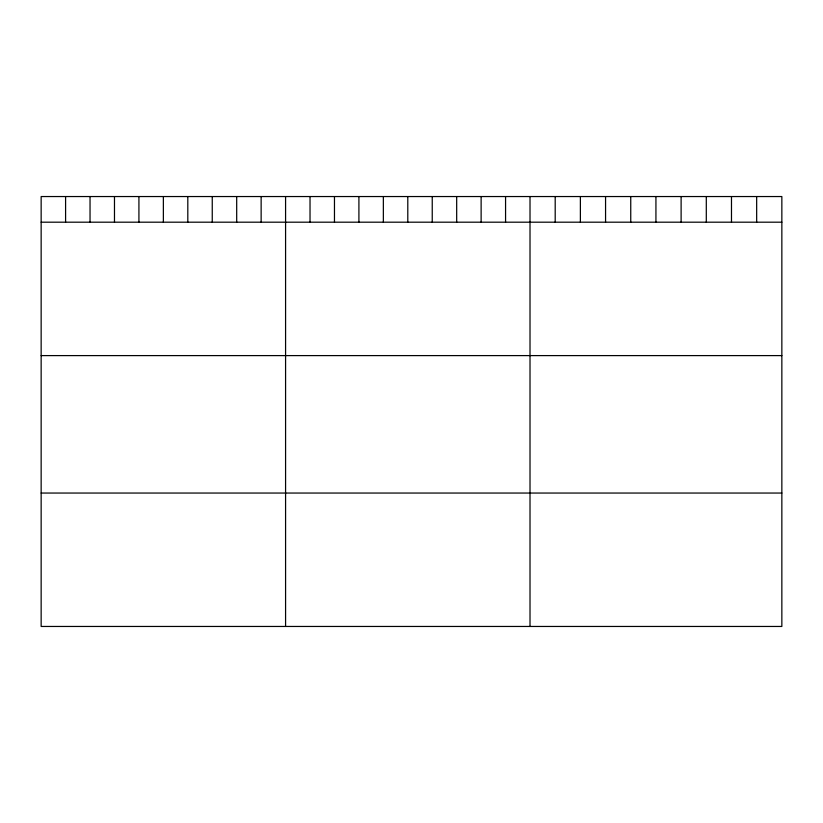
<?xml version="1.0" encoding="UTF-8"?>
<svg xmlns="http://www.w3.org/2000/svg" width="823" height="823" viewBox="0 0 823 823"><rect width="100%" height="100%" fill="white"/><g stroke="black" fill="none" stroke-linecap="round" stroke-linejoin="round"><path stroke-width="1.23" d="M781.85 222.189L781.85 626.457L41.15 626.457L41.15 196.543L781.85 196.543L781.85 222.189L41.15 222.189M41.15 355.598L781.85 355.598M41.15 493.049L781.85 493.049M756.666 196.543L756.666 222.189M731.482 196.543L731.482 222.189M706.299 196.543L706.299 222.189M681.115 196.543L681.115 222.189M655.931 196.543L655.931 222.189M630.747 196.543L630.747 222.189M605.563 196.543L605.563 222.189M580.38 196.543L580.38 222.189M555.196 196.543L555.196 222.189M530.012 196.543L530.012 626.457M505.569 196.543L505.569 222.189M481.126 196.543L481.126 222.189M456.683 196.543L456.683 222.189M432.24 196.543L432.24 222.189M407.796 196.543L407.796 222.189M383.353 196.543L383.353 222.189M358.91 196.543L358.91 222.189M334.467 196.543L334.467 222.189M310.024 196.543L310.024 222.189M285.581 196.543L285.581 626.457M261.138 196.543L261.138 222.189M236.695 196.543L236.695 222.189M212.252 196.543L212.252 222.189M187.809 196.543L187.809 222.189M163.366 196.543L163.366 222.189M138.922 196.543L138.922 222.189M114.479 196.543L114.479 222.189M90.036 196.543L90.036 222.189M65.593 196.543L65.593 222.189"/></g></svg>
